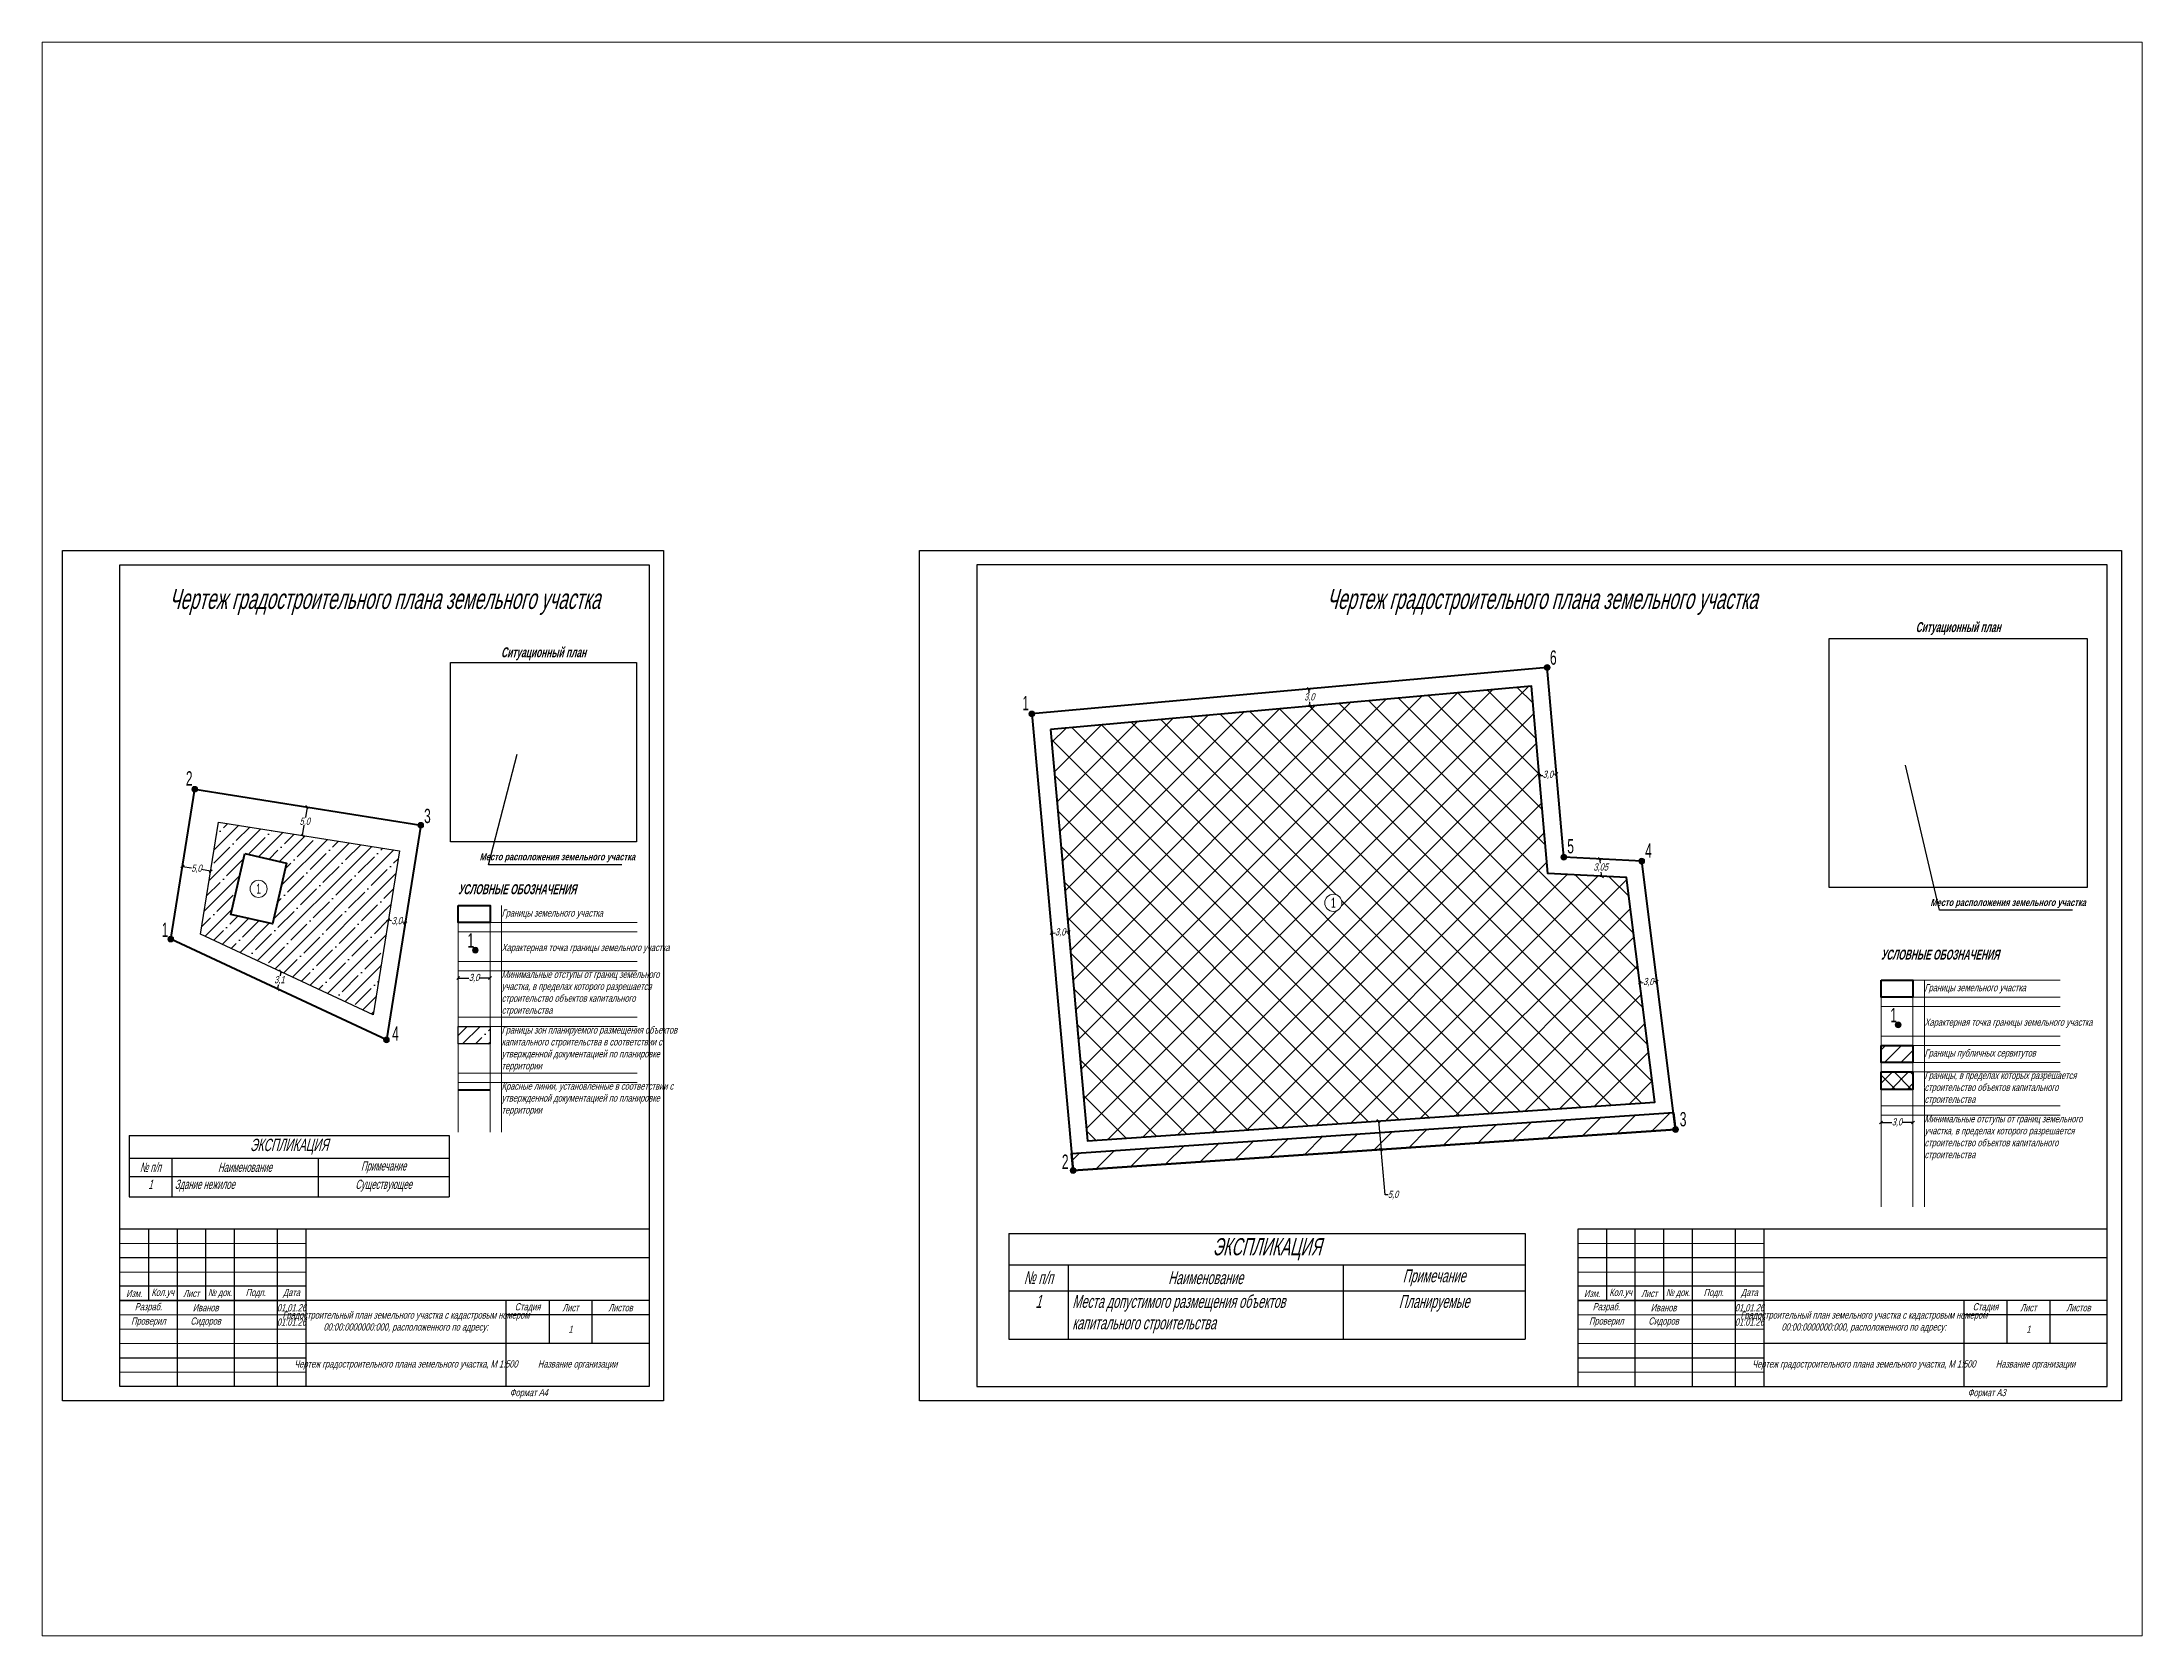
# Paper-space layout 'Лист1' of a CAD drawing. Header units: millimetres. Extents: x 26 to 231, y 20 to 176.
# The model-space entities are those that its viewports show. They can reach past a viewport. Long polylines and large blocks are cut down to what shows.
import ezdxf

# ---------------------------------------------------------------- set-up
doc = ezdxf.new("R2010")
doc.units = ezdxf.units.MM
doc.header["$PDSIZE"] = 2
doc.layers.get('Defpoints').update_dxf_attribs({"color": 3, "lineweight": 0})
for name, color, linetype, lineweight, true_color in [('Границы земельного участка', 7, 'Continuous', 70, 0x000000), ('Границы публичных сервитутов', 7, 'Continuous', 50, 0x000000), ('Зоны допустимого размещения ОКС', 7, 'Continuous', 30, 0x000000), ('Зоны планируемого размещения ОКС', 7, 'Continuous', 30, 0x000000), ('Красные линии', 1, 'Continuous', 70, 0xff0000), ('Минимальные отступы от границ земельного участка', 7, 'Continuous', 120, 0x000000), ('Номер ОКС', 7, 'Continuous', 15, 0x000000), ('Объект капитального строительства', 7, 'Continuous', 100, 0x000000), ('Таблицы', 7, 'Continuous', 30, 0x000000), ('Толстая линия', 7, 'Continuous', 30, 0x000000), ('Тонкая линия', 7, 'Continuous', 15, 0x000000)]:
    doc.layers.add(name, color=color, linetype=linetype, lineweight=lineweight, true_color=true_color)
doc.layers.add('Маркеры', color=7, linetype='Continuous', lineweight=0)
doc.layers.add('Подписи', color=7, linetype='Continuous', true_color=0x000000)
doc.layers.add('Штамп', color=7, linetype='Continuous', true_color=0x000000)
doc.styles.add('Номера точек', font='arial.ttf', dxfattribs={"width": 0.6, "height": 5})
doc.styles.add('Чертеж', font='arial.ttf', dxfattribs={"width": 0.6, "oblique": 15, "height": 2.5})
doc.dimstyles.new('Минимальные отступы', dxfattribs={"dimtxt": 2, "dimasz": 1.5, "dimexe": 1.2, "dimexo": 0.0625, "dimgap": 0.09, "dimtad": 0, "dimtih": 1, "dimtoh": 1, "dimdec": 1, "dimzin": 0, "dimtxsty": 'Чертеж', "dimblk": 'OBLIQUE', "dimtsz": 0.5, "dimcen": 0.09, "dimse1": 1, "dimse2": 1, "dimadec": 0, "dimazin": 0, "dimtfac": 1, "dimtdec": 4, "dimtofl": 0, "dimtmove": 0, "dimatfit": 3, "dimldrblk": 'NONE', "dimfxl": 1, "dimtolj": 1, "dimtzin": 0, "dimlwd": -3, "dimarcsym": 0})

# ---------------------------------------------------------------- blocks, each defined once
blk = doc.blocks.new('Характерная точка')
at = {"layer": 'Маркеры'}
blk.add_hatch(color=256, dxfattribs=at).paths.add_polyline_path([(1, 0, 1), (-1, 0, 1)])
blk.add_circle((0, 0), 1, dxfattribs=at)
blk = doc.blocks.new('*D37')
at = {"layer": 'Defpoints', "color": 0}
for p in [(150117.86, 47471.92), (150117.86, 47471.92), (150116.28, 47462.04)]:
    blk.add_point(p, dxfattribs=at)
at = {"layer": 'Подписи', "color": 0, "linetype": 'Continuous', "lineweight": -3}
for p, q in [((150117.86, 47471.92), (150117.29, 47468.34)), ((150118.27, 47471.34), (150117.44, 47472.49)), ((150115.86, 47462.61), (150116.69, 47461.47)), ((150116.28, 47462.04), (150116.85, 47465.61))]:
    blk.add_line(p, q, dxfattribs=at)
at = {"layer": 'Подписи', "color": 0, "insert": (150117.07, 47466.98), "char_height": 2.5, "attachment_point": 5, "style": 'Чертеж'}
blk.add_mtext('\\A1;{5.0}', dxfattribs=at)
blk = doc.blocks.new('_None')
blk = doc.blocks.new('_Oblique')
at = {"layer": 'Defpoints', "color": 0, "lineweight": -2}
blk.add_line((-0.5, -0.5), (0.5, 0.5), dxfattribs=at)
blk = doc.blocks.new('*D43')
at = {"layer": 'Defpoints', "color": 0}
for p in [(150170.66, 47412.2), (150181.81, 47412.2), (150181.81, 47412.2)]:
    blk.add_point(p, dxfattribs=at)
at = {"layer": 'Подписи', "color": 0, "linetype": 'Continuous', "lineweight": -3}
for p, q in [((150171.16, 47412.7), (150170.16, 47411.7)), ((150170.66, 47412.2), (150174.45, 47412.2)), ((150181.81, 47412.2), (150178.02, 47412.2)), ((150181.31, 47411.7), (150182.31, 47412.7))]:
    blk.add_line(p, q, dxfattribs=at)
at = {"layer": 'Подписи', "color": 0, "insert": (150176.24, 47412.2), "char_height": 2.5, "attachment_point": 5, "style": 'Чертеж'}
blk.add_mtext('\\A1;{3,0}', dxfattribs=at)
blk = doc.blocks.new('Рамка А4')
at = {"layer": 'Толстая линия'}
for points in [[(0, 297), (210, 297), (210, 0), (0, 0)], [(20, 292), (205, 292), (205, 5), (20, 5)]]:
    blk.add_lwpolyline(points, close=True, dxfattribs=at)
for points in [[(205, 60), (20, 60)], [(30, 60), (30, 35)], [(40, 60), (40, 5)], [(50, 60), (50, 35)], [(60, 60), (60, 5)], [(75, 60), (75, 5)], [(85, 60), (85, 5)], [(205, 50), (20, 50)], [(85, 40), (20, 40)], [(205, 35), (20, 35)], [(155, 5), (155, 35)], [(205, 30), (155, 30)], [(170, 35), (170, 20)], [(185, 35), (185, 20)], [(20, 15), (85, 15)], [(205, 20), (85, 20)]]:
    blk.add_lwpolyline(points, dxfattribs=at)
at = {"layer": 'Тонкая линия'}
for points in [[(20, 55), (85, 55)], [(20, 45), (85, 45)], [(20, 30), (85, 30)], [(20, 25), (85, 25)], [(20, 20), (85, 20)], [(20, 10), (85, 10)]]:
    blk.add_lwpolyline(points, dxfattribs=at)
at = {"insert": (156.29, 2.5), "char_height": 2.5, "width": 53.7141, "attachment_point": 4, "style": 'Чертеж'}
blk.add_mtext('{Формат А4}', dxfattribs=at)
at = {"layer": 'Штамп', "char_height": 2.5, "attachment_point": 5, "style": 'Чертеж'}
for s, insert, width in [('{Изм.}', (25, 37.5), 10), ('{Кол.уч}', (35, 37.5), 10), ('{Лист}', (45, 37.5), 10), ('{№ док.}', (55, 37.5), 10), ('{Подп.}', (67.5, 37.5), 15), ('{Дата}', (80, 37.5), 10), ('\\pxqc;{Разраб.}', (30, 32.5), 20), ('{Стадия}', (162.5, 32.5), 15), ('{Лист}', (177.5, 32.5), 15), ('{Листов}', (195, 32.5), 20), ('\\pxqc;{Проверил}', (30, 27.5), 20)]:
    blk.add_mtext(s, dxfattribs=dict(at, insert=insert, width=width))
blk = doc.blocks.new('*T44')
at = {"layer": 'Таблицы', "color": 0, "lineweight": -2}
for p, q in [((0, 0), (14.93, 0)), ((0, 0), (0, -7.92)), ((14.93, 0), (66.11, 0)), ((66.11, 0), (111.83, 0)), ((111.83, 0), (111.83, -7.92)), ((0, -7.92), (14.93, -7.92)), ((0, -7.92), (0, -14.4)), ((0, -14.4), (14.93, -14.4)), ((0, -14.4), (0, -21.44)), ((14.93, -7.92), (66.11, -7.92)), ((14.93, -7.92), (14.93, -14.4)), ((14.93, -14.4), (66.11, -14.4)), ((14.93, -14.4), (14.93, -21.44)), ((66.11, -7.92), (111.83, -7.92)), ((66.11, -7.92), (66.11, -14.4)), ((66.11, -14.4), (111.83, -14.4)), ((66.11, -14.4), (66.11, -21.44)), ((111.83, -7.92), (111.83, -14.4)), ((111.83, -14.4), (111.83, -21.44)), ((0, -21.44), (14.93, -21.44)), ((14.93, -21.44), (66.11, -21.44)), ((66.11, -21.44), (111.83, -21.44))]:
    blk.add_line(p, q, dxfattribs=at)
at = {"layer": 'Таблицы', "color": 0, "style": 'Чертеж'}
for s, insert, char_height, width, attachment_point in [('{ЭКСПЛИКАЦИЯ}', (55.92, -3.96), 4.32, 109.6729, 5), ('{№ п/п}', (7.47, -11.16), 3.24, 12.7706, 5), ('{Наименование}', (40.52, -11.16), 3.24, 49.0223, 5), ('{Примечание}', (88.97, -11.16), 3.24, 43.56, 5), ('{1}', (7.47, -15.48), 3.24, 12.7706, 2), ('\\pxql;Здание нежилое', (40.52, -15.48), 3.24, 49.0223, 2), ('Существующее', (88.97, -15.48), 3.24, 43.56, 2)]:
    blk.add_mtext(s, dxfattribs=dict(at, insert=insert, char_height=char_height, width=width, attachment_point=attachment_point))
blk = doc.blocks.new('*D45')
at = {"layer": 'Defpoints', "color": 0}
for p in [(150108.67, 47414.5), (150107.68, 47408.34), (150107.68, 47408.34)]:
    blk.add_point(p, dxfattribs=at)
at = {"layer": 'Подписи', "color": 0, "linetype": 'Continuous', "lineweight": -3}
for p, q in [((150109.09, 47413.93), (150108.26, 47415.07)), ((150108.67, 47414.5), (150108.43, 47413.01)), ((150107.27, 47408.91), (150108.1, 47407.77)), ((150107.68, 47408.34), (150107.92, 47409.83))]:
    blk.add_line(p, q, dxfattribs=at)
at = {"layer": 'Подписи', "color": 0, "insert": (150108.18, 47411.42), "char_height": 2.5, "attachment_point": 5, "style": 'Чертеж'}
blk.add_mtext('\\A1;{3,1}', dxfattribs=at)
blk = doc.blocks.new('*D46')
at = {"layer": 'Defpoints', "color": 0}
for p in [(150074.28, 47451.16), (150074.28, 47451.16), (150084.16, 47449.59)]:
    blk.add_point(p, dxfattribs=at)
at = {"layer": 'Подписи', "color": 0, "linetype": 'Continuous', "lineweight": -3}
for p, q in [((150074.86, 47451.57), (150073.71, 47450.74)), ((150074.28, 47451.16), (150077.43, 47450.66)), ((150084.16, 47449.59), (150081.01, 47450.09)), ((150083.59, 47449.17), (150084.73, 47450))]:
    blk.add_line(p, q, dxfattribs=at)
at = {"layer": 'Подписи', "color": 0, "insert": (150079.22, 47450.37), "char_height": 2.5, "attachment_point": 5, "style": 'Чертеж'}
blk.add_mtext('\\A1;{5,0}', dxfattribs=at)
blk = doc.blocks.new('*D47')
at = {"layer": 'Defpoints', "color": 0}
for p in [(150146.24, 47432.51), (150152.17, 47431.57), (150152.17, 47431.57)]:
    blk.add_point(p, dxfattribs=at)
at = {"layer": 'Подписи', "color": 0, "linetype": 'Continuous', "lineweight": -3}
for p, q in [((150146.81, 47432.92), (150145.67, 47432.09)), ((150146.24, 47432.51), (150147.42, 47432.32)), ((150152.17, 47431.57), (150150.99, 47431.75)), ((150151.59, 47431.15), (150152.74, 47431.98))]:
    blk.add_line(p, q, dxfattribs=at)
at = {"layer": 'Подписи', "color": 0, "insert": (150149.2, 47432.04), "char_height": 2.5, "attachment_point": 5, "style": 'Чертеж'}
blk.add_mtext('\\A1;{3,0}', dxfattribs=at)
blk = doc.blocks.new('Рамка А3')
at = {"layer": 'Толстая линия'}
for points in [[(0, 297), (420, 297), (420, 0), (0, 0)], [(20, 5), (415, 5), (415, 292), (20, 292)]]:
    blk.add_lwpolyline(points, close=True, dxfattribs=at)
for points in [[(230, 60), (230, 5)], [(415, 60), (230, 60)], [(240, 60), (240, 35)], [(250, 60), (250, 5)], [(260, 60), (260, 35)], [(270, 60), (270, 5)], [(285, 60), (285, 5)], [(295, 60), (295, 5)], [(415, 50), (230, 50)], [(295, 40), (230, 40)], [(415, 35), (230, 35)], [(365, 5), (365, 35)], [(415, 30), (365, 30)], [(230, 15), (295, 15)], [(415, 20), (295, 20)]]:
    blk.add_lwpolyline(points, dxfattribs=at)
at = {"layer": 'Тонкая линия'}
for points in [[(230, 55), (295, 55)], [(230, 45), (295, 45)], [(230, 30), (295, 30)], [(230, 25), (295, 25)], [(230, 20), (295, 20)], [(230, 10), (295, 10)]]:
    blk.add_lwpolyline(points, dxfattribs=at)
at = {"insert": (366.29, 2.5), "char_height": 2.5, "width": 53.7141, "attachment_point": 4, "style": 'Чертеж'}
blk.add_mtext('Формат А3', dxfattribs=at)
at = {"layer": 'Штамп', "char_height": 2.5, "attachment_point": 5, "style": 'Чертеж'}
for s, insert, width in [('{Изм.}', (235, 37.5), 10), ('{Кол.уч}', (245, 37.5), 10), ('{Лист}', (255, 37.5), 10), ('{№ док.}', (265, 37.5), 10), ('{Подп.}', (277.5, 37.5), 15), ('{Дата}', (290, 37.5), 10), ('\\pxqc;{Разраб.}', (240, 32.5), 20), ('{Стадия}', (372.5, 32.5), 15), ('{Лист}', (387.5, 32.5), 15), ('{Листов}', (405, 32.5), 20), ('\\pxqc;{Проверил}', (240, 27.5), 20)]:
    blk.add_mtext(s, dxfattribs=dict(at, insert=insert, width=width))
blk = doc.blocks.new('*T53')
at = {"layer": 'Таблицы', "color": 0, "lineweight": -2}
for p, q in [((0, 0), (20.74, 0)), ((0, 0), (0, -11)), ((20.74, 0), (116.94, 0)), ((116.94, 0), (180.44, 0)), ((180.44, 0), (180.44, -11)), ((0, -11), (20.74, -11)), ((0, -11), (0, -20)), ((20.74, -11), (116.94, -11)), ((20.74, -11), (20.74, -20)), ((116.94, -11), (180.44, -11)), ((116.94, -11), (116.94, -20)), ((180.44, -11), (180.44, -20)), ((0, -20), (20.74, -20)), ((0, -20), (0, -36.9)), ((20.74, -20), (116.94, -20)), ((20.74, -20), (20.74, -36.9)), ((116.94, -20), (180.44, -20)), ((116.94, -20), (116.94, -36.9)), ((180.44, -20), (180.44, -36.9)), ((0, -36.9), (20.74, -36.9)), ((20.74, -36.9), (116.94, -36.9)), ((116.94, -36.9), (180.44, -36.9))]:
    blk.add_line(p, q, dxfattribs=at)
at = {"layer": 'Таблицы', "color": 0, "style": 'Чертеж'}
for s, insert, char_height, width, attachment_point in [('{ЭКСПЛИКАЦИЯ}', (90.22, -5.5), 6, 177.4402, 5), ('{№ п/п}', (10.37, -15.5), 4.5, 17.737, 5), ('{Наименование}', (68.84, -15.5), 4.5, 93.2033, 5), ('{Примечание}', (148.69, -15.5), 4.5, 60.5, 5), ('{1}', (10.37, -21.5), 4.5, 17.737, 2), ('\\pxql;{Места допустимого размещения объектов капитального строительства}', (68.84, -21.5), 4.5, 93.2033, 2), ('{Планируемые}', (148.69, -21.5), 4.5, 60.5, 2)]:
    blk.add_mtext(s, dxfattribs=dict(at, insert=insert, char_height=char_height, width=width, attachment_point=attachment_point))
blk = doc.blocks.new('*D54')
at = {"layer": 'Defpoints', "color": 0}
for p in [(150667.92, 47361.74), (150679.07, 47361.74), (150679.07, 47361.74)]:
    blk.add_point(p, dxfattribs=at)
at = {"layer": 'Подписи', "color": 0, "linetype": 'Continuous', "lineweight": -3}
for p, q in [((150668.42, 47362.24), (150667.42, 47361.24)), ((150667.92, 47361.74), (150671.71, 47361.74)), ((150679.07, 47361.74), (150675.28, 47361.74)), ((150678.57, 47361.24), (150679.57, 47362.24))]:
    blk.add_line(p, q, dxfattribs=at)
at = {"layer": 'Подписи', "color": 0, "insert": (150673.5, 47361.74), "char_height": 2.5, "attachment_point": 5, "style": 'Чертеж'}
blk.add_mtext('\\A1;{3,0}', dxfattribs=at)
blk = doc.blocks.new('*D55')
at = {"layer": 'Defpoints', "color": 0}
for p in [(150467.87, 47513.2), (150467.87, 47513.2), (150468.41, 47507.22)]:
    blk.add_point(p, dxfattribs=at)
at = {"layer": 'Подписи', "color": 0, "linetype": 'Continuous', "lineweight": -3}
for p, q in [((150468.41, 47512.75), (150467.33, 47513.65)), ((150467.87, 47513.2), (150468, 47511.8)), ((150467.87, 47507.68), (150468.95, 47506.77)), ((150468.41, 47507.22), (150468.28, 47508.62))]:
    blk.add_line(p, q, dxfattribs=at)
at = {"layer": 'Подписи', "color": 0, "insert": (150468.14, 47510.21), "char_height": 2.5, "attachment_point": 5, "style": 'Чертеж'}
blk.add_mtext('\\A1;{3,0}', dxfattribs=at)
blk = doc.blocks.new('*D56')
at = {"layer": 'Defpoints', "color": 0}
for p in [(150492.35, 47362.26), (150493.2, 47352.29), (150493.25, 47352.29)]:
    blk.add_point(p, dxfattribs=at)
at = {"layer": 'Подписи', "color": 0, "linetype": 'Continuous', "lineweight": -3}
for p, q in [((150492.85, 47361.8), (150491.76, 47362.7)), ((150492.3, 47362.25), (150493.2, 47352.29)), ((150492.66, 47352.74), (150493.75, 47351.84)), ((150494.63, 47336.43), (150493.2, 47352.29)), ((150495.63, 47336.43), (150494.63, 47336.43))]:
    blk.add_line(p, q, dxfattribs=at)
at = {"layer": 'Подписи', "color": 0, "insert": (150497.42, 47336.43), "char_height": 2.5, "attachment_point": 5, "style": 'Чертеж'}
blk.add_mtext('\\A1;{5,0}', dxfattribs=at)
blk = doc.blocks.new('*D57')
at = {"layer": 'Defpoints', "color": 0}
for p in [(150583.6, 47410.58), (150589.6, 47410.99), (150589.6, 47410.99)]:
    blk.add_point(p, dxfattribs=at)
at = {"layer": 'Подписи', "color": 0, "linetype": 'Continuous', "lineweight": -3}
for p, q in [((150584.07, 47411.11), (150583.14, 47410.05)), ((150583.6, 47410.58), (150584.81, 47410.66)), ((150589.6, 47410.99), (150588.39, 47410.9)), ((150589.13, 47410.45), (150590.06, 47411.52))]:
    blk.add_line(p, q, dxfattribs=at)
at = {"layer": 'Подписи', "color": 0, "insert": (150586.6, 47410.78), "char_height": 2.5, "attachment_point": 5, "style": 'Чертеж'}
blk.add_mtext('\\A1;{3,0}', dxfattribs=at)
blk = doc.blocks.new('*D58')
at = {"layer": 'Defpoints', "color": 0}
for p in [(150378.07, 47427.9), (150378.07, 47427.9), (150384.06, 47428.31)]:
    blk.add_point(p, dxfattribs=at)
at = {"layer": 'Подписи', "color": 0, "linetype": 'Continuous', "lineweight": -3}
for p, q in [((150378.54, 47428.44), (150377.61, 47427.37)), ((150378.07, 47427.9), (150379.28, 47427.99)), ((150384.06, 47428.31), (150382.85, 47428.23)), ((150383.6, 47427.78), (150384.53, 47428.84))]:
    blk.add_line(p, q, dxfattribs=at)
at = {"layer": 'Подписи', "color": 0, "insert": (150381.07, 47428.11), "char_height": 2.5, "attachment_point": 5, "style": 'Чертеж'}
blk.add_mtext('\\A1;{3,0}', dxfattribs=at)
blk = doc.blocks.new('*D59')
at = {"layer": 'Defpoints', "color": 0}
for p in [(150548.54, 47482.92), (150554.51, 47483.46), (150554.51, 47483.46)]:
    blk.add_point(p, dxfattribs=at)
at = {"layer": 'Подписи', "color": 0, "linetype": 'Continuous', "lineweight": -3}
for p, q in [((150554.06, 47482.92), (150554.97, 47484)), ((150548.99, 47483.46), (150548.08, 47482.38)), ((150548.54, 47482.92), (150549.74, 47483.03)), ((150554.51, 47483.46), (150553.31, 47483.35))]:
    blk.add_line(p, q, dxfattribs=at)
at = {"layer": 'Подписи', "color": 0, "insert": (150551.52, 47483.19), "char_height": 2.5, "attachment_point": 5, "style": 'Чертеж'}
blk.add_mtext('\\A1;{3,0}', dxfattribs=at)
blk = doc.blocks.new('*D60')
at = {"layer": 'Defpoints', "color": 0}
for p in [(150569.59, 47453.8), (150569.59, 47453.8), (150570.35, 47447.76)]:
    blk.add_point(p, dxfattribs=at)
at = {"layer": 'Подписи', "color": 0, "linetype": 'Continuous', "lineweight": -3}
for p, q in [((150570.15, 47453.37), (150569.03, 47454.24)), ((150569.59, 47453.8), (150569.77, 47452.37)), ((150569.79, 47448.19), (150570.91, 47447.33)), ((150570.35, 47447.76), (150570.17, 47449.19))]:
    blk.add_line(p, q, dxfattribs=at)
at = {"layer": 'Подписи', "color": 0, "insert": (150569.97, 47450.78), "char_height": 2.5, "attachment_point": 5, "style": 'Чертеж'}
blk.add_mtext('\\A1;{3,05}', dxfattribs=at)

msp = doc.modelspace()

# ---------------------------------------------------------------- hatches: boundary and pattern name
at = {"layer": 'Границы публичных сервитутов', "lineweight": 30}
h = msp.add_hatch(dxfattribs=at)
h.set_pattern_fill('_USER', color=256, scale=4, angle=45, style=0, pattern_type=0)
h.set_pattern_definition([(45, (149878.12, 47174.2946), (-2.828427, 2.828427), [])])
h.paths.add_polyline_path([(150667.92, 47388.65), (150679.07, 47388.65), (150679.07, 47382.71), (150667.92, 47382.71)])
h = msp.add_hatch(dxfattribs=at)
h.set_pattern_fill('_USER', color=256, scale=8, angle=45, style=0, pattern_type=0)
h.set_pattern_definition([(45, (149022.4905, 47003.953), (-5.656854, 5.656854), [])])
h.paths.add_polyline_path([(150595.37, 47365.25), (150596.12, 47359.29), (150385.56, 47344.97), (150385.02, 47350.95)])
at = {"layer": 'Зоны допустимого размещения ОКС'}
h = msp.add_hatch(dxfattribs=at)
h.set_pattern_fill('_USER', color=256, scale=8, angle=45, style=0, double=1, pattern_type=0)
h.set_pattern_definition([(45, (-149802.443, -47421.385), (-5.65685425, 5.65685425), []), (135, (-149802.443, -47421.385), (-5.65685425, -5.65685425), [])])
h.paths.add_polyline_path([(150377.67, 47499.05), (150390.65, 47355.34), (150588.87, 47368.82), (150578.96, 47447.33), (150551.53, 47448.7), (150545.8, 47514.19)])
h.paths.add_polyline_path([(150479.53, 47438.5, 1), (150473.53, 47438.5, 1)], flags=16)
h = msp.add_hatch(dxfattribs=at)
h.set_pattern_fill('_USER', color=256, scale=4, angle=45, style=0, double=1, pattern_type=0)
h.set_pattern_definition([(45, (573.205, -149.1532), (-2.82842712, 2.82842712), []), (135, (573.205, -149.1532), (-2.82842712, -2.82842712), [])])
h.paths.add_polyline_path([(150667.92, 47379.45), (150679.07, 47379.45), (150679.07, 47373.33), (150667.92, 47373.33)])
at = {"layer": 'Зоны планируемого размещения ОКС'}
h = msp.add_hatch(dxfattribs=at)
h.set_pattern_fill('ANSI35', color=256, style=0)
h.set_pattern_definition([(45, (149229.8726, 47203.1486), (-4.49013, 4.49013), []), (45, (149234.363, 47203.1486), (-4.49013, 4.49013), [7.9375, -1.5875, 0, -1.5875])])
h.paths.add_polyline_path([(150080.64, 47427.6), (150086.9, 47466.72), (150150.11, 47456.66), (150140.95, 47399.42)])
h.paths.add_polyline_path([(150096.06, 47455.68), (150110.63, 47452.36), (150105.79, 47431.11), (150091.21, 47434.43)], flags=16)
h = msp.add_hatch(dxfattribs=at)
h.set_pattern_fill('ANSI35', color=256, style=0)
h.set_pattern_definition([(45, (149380.86, 47199.539), (-4.49013, 4.49013), []), (45, (149385.3504, 47199.539), (-4.49013, 4.49013), [7.9375, -1.5875, 0, -1.5875])])
h.paths.add_polyline_path([(150170.66, 47395.32), (150181.81, 47395.32), (150181.81, 47389.2), (150170.66, 47389.2)])

# ---------------------------------------------------------------- linework, layer by layer
for points in [[(150649.77, 47530.85), (150739.96, 47530.85), (150739.96, 47443.9), (150649.77, 47443.9)], [(150168.02, 47522.45), (150232.95, 47522.45), (150232.95, 47459.85), (150168.02, 47459.85)]]:
    msp.add_lwpolyline(points, close=True)
for points in [[(150227.89, 47451.81), (150181.3, 47451.81), (150191.23, 47490.39)], [(150734.89, 47435.87), (150688.31, 47435.87), (150676.46, 47486.62)]]:
    msp.add_lwpolyline(points)
at = {"layer": 'Defpoints'}
for points in [[(150170.66, 47437.55), (150170.66, 47358.37)], [(150181.81, 47437.55), (150181.81, 47399.94)], [(150185.87, 47437.55), (150185.87, 47400.1)], [(150170.66, 47431.61), (150233.26, 47431.61)], [(150170.66, 47428.35), (150233.26, 47428.35)], [(150170.66, 47418), (150233.26, 47418)], [(150170.66, 47414.74), (150233.26, 47414.74)], [(150667.92, 47411.46), (150730.52, 47411.46)], [(150667.92, 47411.46), (150667.92, 47332.27)], [(150679.07, 47411.46), (150679.07, 47373.85)], [(150683.13, 47411.46), (150683.13, 47374)], [(150667.92, 47405.52), (150730.52, 47405.52)], [(150170.66, 47398.58), (150233.26, 47398.58)], [(150181.81, 47399.84), (150181.81, 47358.37)], [(150185.87, 47399.84), (150185.87, 47358.37)], [(150667.92, 47402.26), (150730.52, 47402.26)], [(150170.66, 47395.32), (150233.26, 47395.32)], [(150667.92, 47391.91), (150730.52, 47391.91)], [(150667.92, 47388.65), (150730.52, 47388.65)], [(150667.92, 47382.71), (150730.52, 47382.71)], [(150170.66, 47378.97), (150233.26, 47378.97)], [(150170.66, 47375.71), (150233.26, 47375.71)], [(150667.92, 47379.45), (150730.52, 47379.45)], [(150679.07, 47373.75), (150679.07, 47332.27)], [(150683.13, 47373.75), (150683.13, 47332.27)], [(150667.92, 47367.54), (150730.52, 47367.54)], [(150667.92, 47364.28), (150730.52, 47364.28)]]:
    msp.add_lwpolyline(points, dxfattribs=at)
at = {"layer": 'Границы земельного участка'}
for points in [[(150371.16, 47504.49), (150385.56, 47344.97), (150596.12, 47359.29), (150584.29, 47453.07), (150557.06, 47454.43), (150551.25, 47520.71), (150371.16, 47504.49)], [(150170.66, 47437.55), (150181.81, 47437.55), (150181.81, 47431.61), (150170.66, 47431.61)], [(150667.92, 47411.46), (150679.07, 47411.46), (150679.07, 47405.52), (150667.92, 47405.52)]]:
    msp.add_lwpolyline(points, close=True, dxfattribs=at)
msp.add_lwpolyline([(150070.23, 47425.84), (150078.61, 47478.16), (150157.61, 47465.59), (150145.61, 47390.61), (150070.23, 47425.84)], dxfattribs=at)
at = {"layer": 'Границы публичных сервитутов'}
for points in [[(150667.92, 47388.65), (150679.07, 47388.65), (150679.07, 47382.71), (150667.92, 47382.71)], [(150595.37, 47365.25), (150596.12, 47359.29), (150385.56, 47344.97), (150385.02, 47350.95)]]:
    msp.add_lwpolyline(points, close=True, dxfattribs=at)
at = {"layer": 'Зоны допустимого размещения ОКС'}
msp.add_lwpolyline([(150080.64, 47427.6), (150086.9, 47466.72), (150150.11, 47456.66), (150140.95, 47399.42)], close=True, dxfattribs=at)
at = {"layer": 'Зоны планируемого размещения ОКС'}
msp.add_lwpolyline([(150170.66, 47395.32), (150181.81, 47395.32), (150181.81, 47389.2), (150170.66, 47389.2)], close=True, dxfattribs=at)
at = {"layer": 'Красные линии'}
for points in [[(150070.23, 47425.84), (150078.61, 47478.16), (150157.61, 47465.59)], [(150170.66, 47373.18), (150181.81, 47373.18)]]:
    msp.add_lwpolyline(points, dxfattribs=at)
at = {"layer": 'Минимальные отступы от границ земельного участка', "flags": 128}
msp.add_lwpolyline([(150377.67, 47499.05), (150390.65, 47355.34), (150588.87, 47368.82), (150578.96, 47447.33), (150551.53, 47448.7), (150545.8, 47514.19)], close=True, dxfattribs=at)
at = {"layer": 'Минимальные отступы от границ земельного участка'}
msp.add_lwpolyline([(150667.92, 47379.45), (150679.07, 47379.45), (150679.07, 47373.33), (150667.92, 47373.33)], close=True, dxfattribs=at)
at = {"layer": 'Номер ОКС'}
for centre in [(150100.92, 47443.39), (150476.53, 47438.5)]:
    msp.add_circle(centre, 3, dxfattribs=at)
at = {"layer": 'Объект капитального строительства'}
msp.add_lwpolyline([(150096.06, 47455.68), (150110.63, 47452.36), (150105.79, 47431.11), (150091.21, 47434.43)], close=True, dxfattribs=at)
at = {"layer": 'Толстая линия'}
for points in [[(150052.42, 47299.52), (150117.42, 47299.52)], [(150561.94, 47299.52), (150626.94, 47299.52)], [(150711.94, 47299.52), (150711.94, 47284.52)], [(150726.94, 47299.52), (150726.94, 47284.52)]]:
    msp.add_lwpolyline(points, dxfattribs=at)

# ---------------------------------------------------------------- block references
for name, p in [('*T44', (150055.66, 47357.26)), ('*T53', (150363.07, 47322.99))]:
    msp.add_blockref(name, p)
at = {"layer": 'Маркеры'}
for p in [(150551.25, 47520.71), (150371.16, 47504.49), (150078.61, 47478.16), (150157.61, 47465.59), (150557.06, 47454.43), (150584.29, 47453.07), (150070.23, 47425.84), (150176.66, 47421.96), (150673.92, 47395.86), (150145.61, 47390.61), (150596.12, 47359.29), (150385.56, 47344.97)]:
    msp.add_blockref('Характерная точка', p, dxfattribs=at)
at = {"layer": 'Штамп'}
for name, p in [('Рамка А4', (150032.42, 47264.52)), ('Рамка А3', (150331.94, 47264.52))]:
    msp.add_blockref(name, p, dxfattribs=at)

# ---------------------------------------------------------------- texts
at = {"char_height": 5, "width": 2.5593, "attachment_point": 1, "style": 'Номера точек'}
for insert in [(150173.91, 47427.86), (150671.17, 47401.76)]:
    msp.add_mtext('1', dxfattribs=dict(at, insert=insert))
at = {"layer": 'Номер ОКС', "char_height": 3.5, "width": 2.5593, "attachment_point": 5, "style": 'Номера точек'}
for insert in [(150100.92, 47443.39), (150476.53, 47438.5)]:
    msp.add_mtext('1', dxfattribs=dict(at, insert=insert))
at = {"layer": 'Подписи'}
for s, insert, char_height, width, attachment_point, style in [('\\pxqc;{Чертеж градостроительного плана земельного участка}', (150144.92, 47543.61), 7, 185, 5, 'Чертеж'), ('\\pxqc;{Чертеж градостроительного плана земельного участка}', (150549.44, 47543.61), 7, 395, 5, 'Чертеж'), ('{\\fArial|b1|i0|c204|p18;Ситуационный план}', (150694.87, 47534.29), 3.5, 90.1833, 5, 'Чертеж'), ('{\\fArial|b1|i0|c204|p18;Ситуационный план}', (150200.49, 47525.49), 3.5, 64.932, 5, 'Чертеж'), ('6', (150553.4, 47524.14), 5, 2.5593, 5, 'Номера точек'), ('1', (150369.01, 47508.24), 5, 2.5593, 5, 'Номера точек'), ('2', (150076.68, 47481.97), 5, 2.5593, 5, 'Номера точек'), ('3', (150159.92, 47468.81), 5, 2.5593, 5, 'Номера точек'), ('{\\fArial|b1|i0|c204|p18;Место расположения земельного участка}', (150205.33, 47454.21), 2.5, 48.2971, 5, 'Чертеж'), ('5', (150559.44, 47458.24), 5, 2.5593, 5, 'Номера точек'), ('4', (150586.66, 47456.72), 5, 2.5593, 5, 'Номера точек'), ('{\\fArial|b1|i0|c204|p18;УСЛОВНЫЕ ОБОЗНАЧЕНИЯ}', (150170.66, 47445), 3.5, 42.8184, 1, 'Чертеж'), ('{\\fArial|b1|i0|c204|p18;Место расположения земельного участка}', (150712.34, 47438.26), 2.5, 48.2971, 5, 'Чертеж'), ('{Границы земельного участка}', (150185.87, 47436.19), 2.5, 29.9862, 1, 'Чертеж'), ('1', (150068.22, 47429.05), 5, 2.5593, 5, 'Номера точек'), ('Характерная точка границы земельного участка', (150185.87, 47424.13), 2.5, 49.5836, 1, 'Чертеж'), ('{\\fArial|b1|i0|c204|p18;УСЛОВНЫЕ ОБОЗНАЧЕНИЯ}', (150667.92, 47422.14), 3.5, 42.8184, 1, 'Чертеж'), ('Минимальные отступы от границ земельного участка, в пределах которого разрешается строительство объектов капитального строительства', (150185.87, 47414.74), 2.5, 49.5987, 1, 'Чертеж'), ('{Границы земельного участка}', (150683.13, 47410.1), 2.5, 29.9862, 1, 'Чертеж'), ('Характерная точка границы земельного участка', (150683.13, 47398.04), 2.5, 49.5836, 1, 'Чертеж'), ('4', (150148.77, 47392.82), 5, 2.5593, 5, 'Номера точек'), ('Границы зон планируемого размещения объектов капитального строительства в соответствии с утвержденной документацией по планировке территории', (150185.87, 47395.32), 2.5, 49.5987, 1, 'Чертеж'), ('Границы публичных сервитутов', (150683.13, 47387.29), 2.5, 32.5515, 1, 'Чертеж'), ('Красные линии, установленные в соответствии с утвержденной документацией по планировке территории', (150185.87, 47375.71), 2.5, 49.5987, 1, 'Чертеж'), ('Границы, в пределах которых разрешается строительство объектов капитального строительства', (150683.13, 47379.45), 2.5, 49.5987, 1, 'Чертеж'), ('3', (150598.76, 47362.87), 5, 2.5593, 5, 'Номера точек'), ('Минимальные отступы от границ земельного участка, в пределах которого разрешается строительство объектов капитального строительства', (150683.13, 47364.28), 2.5, 49.5987, 1, 'Чертеж'), ('2', (150382.82, 47348.06), 5, 2.5593, 5, 'Номера точек')]:
    msp.add_mtext(s, dxfattribs=dict(at, insert=insert, char_height=char_height, width=width, attachment_point=attachment_point, style=style))
at = {"layer": 'Штамп', "char_height": 2.5, "attachment_point": 5, "style": 'Чертеж'}
for s, insert, width in [('\\pxqc;Сидоров', (150082.42, 47292.02), 20), ('\\pxqc;Иванов', (150082.42, 47297.02), 20), ('\\pxqc;01.01.26', (150112.42, 47297.02), 10), ('\\pxqc;01.01.26', (150112.42, 47292.02), 10), ('Градостроительный план земельного участка с кадастровым номером 00:00:0000000:000, расположенного по адресу:', (150152.42, 47292.02), 70), ('\\pxqc;Сидоров', (150591.94, 47292.02), 20), ('\\pxqc;Иванов', (150591.94, 47297.02), 20), ('\\pxqc;01.01.26', (150621.94, 47297.02), 10), ('\\pxqc;01.01.26', (150621.94, 47292.02), 10), ('Градостроительный план земельного участка с кадастровым номером 00:00:0000000:000, расположенного по адресу:', (150661.94, 47292.02), 70), ('\\pxqc;1', (150209.92, 47289.52), 15), ('\\pxqc;1', (150719.44, 47289.52), 15), ('Чертеж градостроительного плана земельного участка, М 1:500', (150152.42, 47277.02), 70), ('Название организации', (150212.42, 47277.02), 50), ('Чертеж градостроительного плана земельного участка, М 1:500', (150661.94, 47277.02), 70), ('Название организации', (150721.94, 47277.02), 50)]:
    msp.add_mtext(s, dxfattribs=dict(at, insert=insert, width=width))

# ---------------------------------------------------------------- dimensions: what is measured, and where the dimension line sits
at = {"layer": 'Подписи'}
for p1, p2, text, picture, middle in [((150468.41, 47507.22), (150467.87, 47513.2), '{3,0}', '*D55', (150468.14, 47510.21)), ((150548.54, 47482.92), (150554.51, 47483.46), '{3,0}', '*D59', (150551.52, 47483.19)), ((150084.16, 47449.59), (150074.28, 47451.16), '{5,0}', '*D46', (150079.22, 47450.37)), ((150570.35, 47447.76), (150569.59, 47453.8), '{3,05}', '*D60', (150569.97, 47450.78)), ((150146.24, 47432.51), (150152.17, 47431.57), '{3,0}', '*D47', (150149.2, 47432.04)), ((150384.06, 47428.31), (150378.07, 47427.9), '{3,0}', '*D58', (150381.07, 47428.11)), ((150108.67, 47414.5), (150107.68, 47408.34), '{3,1}', '*D45', (150108.18, 47411.42)), ((150583.6, 47410.58), (150589.6, 47410.99), '{3,0}', '*D57', (150586.6, 47410.78))]:
    dim = msp.add_aligned_dim(p1=p1, p2=p2, distance=0, text=text, dimstyle='Минимальные отступы', override={"dimblk": 'Oblique'}, dxfattribs=at)
    dim.commit()
    dim.dimension.update_dxf_attribs({"geometry": picture, "text_midpoint": middle})
for p1, p2, text, picture, middle in [((150116.28, 47462.04), (150117.86, 47471.92), '{5.0}', '*D37', (150117.07, 47466.98)), ((150170.66, 47412.2), (150181.81, 47412.2), '{3,0}', '*D43', (150176.24, 47412.2)), ((150667.92, 47361.74), (150679.07, 47361.74), '{3,0}', '*D54', (150673.5, 47361.74))]:
    dim = msp.add_aligned_dim(p1=p1, p2=p2, distance=0, text=text, dimstyle='Минимальные отступы', dxfattribs=at)
    dim.commit()
    dim.dimension.update_dxf_attribs({"geometry": picture, "text_midpoint": middle})
dim = msp.add_linear_dim(base=(150493.2, 47352.29), p1=(150492.35, 47362.26), p2=(150493.25, 47352.29), angle=275.15816, text='{5,0}', dimstyle='Минимальные отступы', override={"dimblk": 'Oblique'}, dxfattribs=at)
dim.commit()
dim.dimension.update_dxf_attribs({"geometry": '*D56', "text_midpoint": (150497.42, 47336.43), "dimtype": 161})

psp = doc.layouts.new('Лист1')

# ---------------------------------------------------------------- viewports
at = {"layer": '0'}
psp.add_viewport(center=(128.5, 97.5), size=(205.6, 156), view_center_point=(150392.18, 47460.79), view_height=556.8554, dxfattribs=at)

doc.saveas('drawing.dxf')
